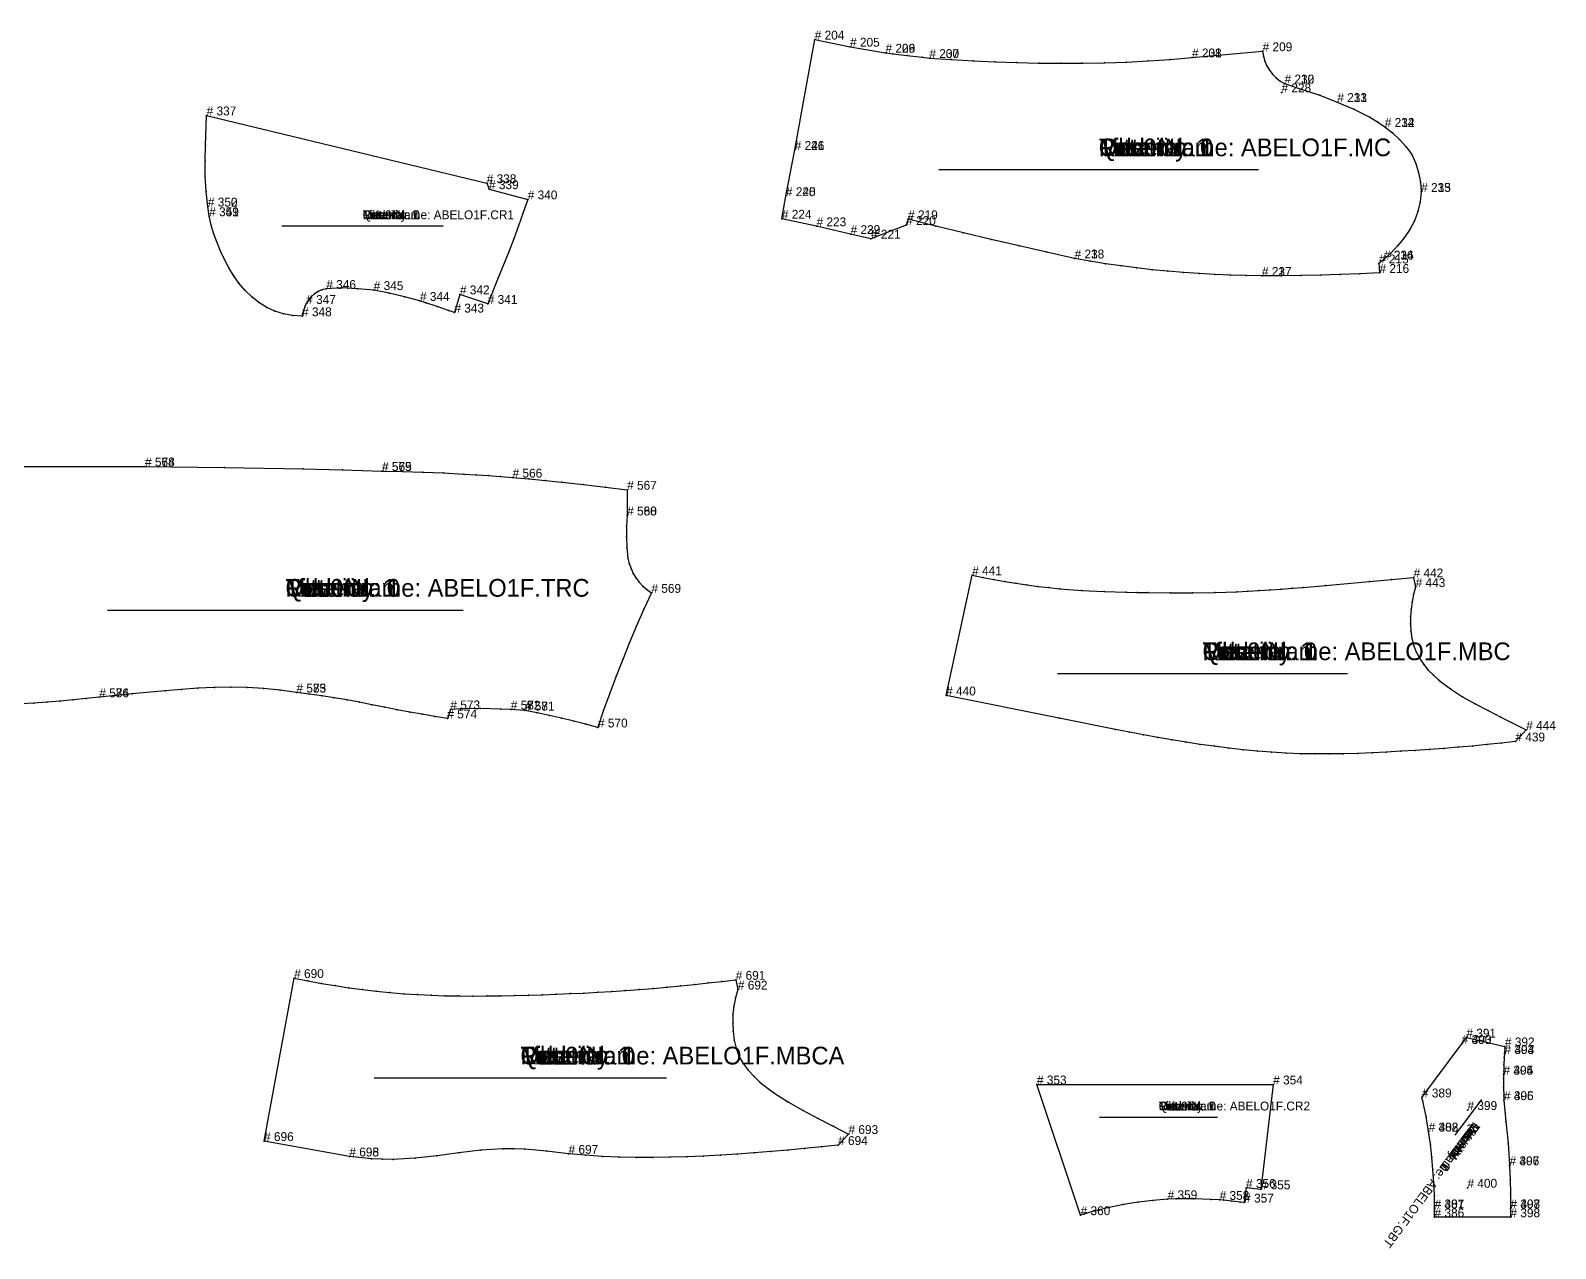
# Model space of a CAD drawing. Header units: metres. Extents: x 0 to 5103, y -3 to 3390.
# Drawn here: x 3283 to 5004, y 1906 to 3280 of the extents above; entities that cross this region are included whole.
import ezdxf

# ---------------------------------------------------------------- set-up
doc = ezdxf.new("R2010")
doc.units = ezdxf.units.M

# ---------------------------------------------------------------- blocks, each defined once
blk = doc.blocks.new('11')
at = {"layer": '1'}
blk.add_lwpolyline([(4168.3, 3269.6), (4208.2, 3261.5), (4248.2, 3254.7), (4256.4, 3253.6), (4272.6, 3251.6), (4289.4, 3249.7), (4297.7, 3248.7), (4322.4, 3247.1), (4347.1, 3245.7), (4371.8, 3244.5), (4396.5, 3243.7), (4421.2, 3243.1), (4445.9, 3242.8), (4470.7, 3242.8), (4495.4, 3243.2), (4520.1, 3244.1), (4544.7, 3245.5), (4569.4, 3247.2), (4594.1, 3249.4), (4673.8, 3256.4), (4674.7, 3250.7), (4676.4, 3245.3), (4678.6, 3240), (4681.5, 3235), (4685, 3230.4), (4689, 3226.3), (4693.6, 3222.8), (4698.6, 3220), (4718.5, 3213.2), (4738.5, 3206.7), (4758.1, 3199.1), (4776.6, 3191), (4794.7, 3182), (4803.3, 3176.7), (4811.7, 3171), (4820.2, 3164.2), (4828.2, 3156.7), (4835.7, 3148.7), (4842.1, 3139.8), (4846.7, 3129.9), (4849.8, 3119.4), (4851.9, 3108.7), (4852.7, 3097.7), (4851.6, 3086.4), (4849.1, 3075.6), (4845.1, 3065.2), (4839.8, 3055.2), (4833.6, 3045.9), (4826.5, 3037.1), (4818.9, 3028.9), (4810.7, 3021.3), (4805.1, 3017), (4805.7, 3006.3), (4783.6, 3005.3), (4761.5, 3004.5), (4739.4, 3003.9), (4717.3, 3003.4), (4695.1, 3003.1), (4673, 3002.9), (4655.3, 3003.3), (4637.6, 3003.8), (4619.9, 3004.6), (4602.2, 3005.6), (4584.5, 3006.8), (4566.9, 3008.3), (4549.2, 3009.9), (4531.6, 3011.9), (4514.1, 3014.1), (4496.6, 3016.7), (4479.1, 3019.5), (4461.6, 3022.6), (4430.2, 3029.6), (4398.9, 3036.8), (4367.5, 3044.1), (4336.2, 3051.5), (4304.9, 3059.1), (4273.7, 3066.8), (4271.5, 3060.3), (4231.8, 3044.9), (4208.8, 3050.1), (4170.4, 3058.9), (4131.2, 3067.4), (4135.8, 3092.9), (4145.7, 3145.1)], close=True, dxfattribs=at)
at = {"layer": '13'}
for p in [(4695.1, 3210), (4673, 3002.9)]:
    blk.add_point(p, dxfattribs=at)
at = {"layer": '2'}
for p in [(4168.3, 3269.6), (4208.2, 3261.5), (4248.2, 3254.7), (4673.8, 3256.4), (4297.7, 3248.7), (4594.1, 3249.4), (4698.6, 3220), (4758.1, 3199.1), (4811.7, 3171), (4145.7, 3145.1), (4135.8, 3092.9), (4852.7, 3097.7), (4131.2, 3067.4), (4273.7, 3066.8), (4170.4, 3058.9), (4208.8, 3050.1), (4271.5, 3060.3), (4231.8, 3044.9), (4461.6, 3022.6), (4805.1, 3017), (4810.7, 3021.3), (4673, 3002.9), (4805.7, 3006.3)]:
    blk.add_point(p, dxfattribs=at)
at = {"layer": '3'}
for p in [(4256.4, 3253.6), (4272.6, 3251.6), (4289.4, 3249.7), (4322.4, 3247.1), (4347.1, 3245.7), (4371.8, 3244.5), (4396.5, 3243.7), (4421.2, 3243.1), (4445.9, 3242.8), (4470.7, 3242.8), (4495.4, 3243.2), (4520.1, 3244.1), (4544.7, 3245.5), (4569.4, 3247.2), (4674.7, 3250.7), (4676.4, 3245.3), (4678.6, 3240), (4681.5, 3235), (4685, 3230.4), (4689, 3226.3), (4693.6, 3222.8), (4718.5, 3213.2), (4738.5, 3206.7), (4776.6, 3191), (4794.7, 3182), (4803.3, 3176.7), (4820.2, 3164.2), (4828.2, 3156.7), (4835.7, 3148.7), (4842.1, 3139.8), (4846.7, 3129.9), (4849.8, 3119.4), (4851.9, 3108.7), (4851.6, 3086.4), (4845.1, 3065.2), (4849.1, 3075.6), (4304.9, 3059.1), (4336.2, 3051.5), (4839.8, 3055.2), (4367.5, 3044.1), (4398.9, 3036.8), (4430.2, 3029.6), (4826.5, 3037.1), (4833.6, 3045.9), (4479.1, 3019.5), (4496.6, 3016.7), (4514.1, 3014.1), (4818.9, 3028.9), (4531.6, 3011.9), (4549.2, 3009.9), (4566.9, 3008.3), (4584.5, 3006.8), (4602.2, 3005.6), (4619.9, 3004.6), (4637.6, 3003.8), (4655.3, 3003.3), (4695.1, 3003.1), (4717.3, 3003.4), (4739.4, 3003.9), (4761.5, 3004.5), (4783.6, 3005.3)]:
    blk.add_point(p, dxfattribs=at)
at = {"layer": '4'}
for p in [(4248.2, 3254.7, 7.5), (4297.7, 3248.7, 7.5), (4594.1, 3249.4, 7.5), (4698.6, 3220, 7.5), (4758.1, 3199.1, 7.5), (4811.7, 3171, 7.5), (4145.7, 3145.1, 4.8), (4135.8, 3092.9, 5.1), (4852.7, 3097.7, 7.5), (4208.8, 3050.1, 5.1), (4461.6, 3022.6, 7.5), (4810.7, 3021.3, 7.5), (4673, 3002.9, 7.5)]:
    blk.add_point(p, dxfattribs=at)
at = {"layer": '7'}
blk.add_line((4308.4, 3122.9), (4669.2, 3122.9), dxfattribs=at)
at = {"layer": '84'}
blk.add_lwpolyline([(4168.3, 3269.6), (4208.2, 3261.5), (4248.2, 3254.7), (4256.4, 3253.6), (4272.6, 3251.6), (4289.4, 3249.7), (4297.7, 3248.7), (4322.4, 3247.1), (4347.1, 3245.7), (4371.8, 3244.5), (4396.5, 3243.7), (4421.2, 3243.1), (4445.9, 3242.8), (4470.7, 3242.8), (4495.4, 3243.2), (4520.1, 3244.1), (4544.7, 3245.5), (4569.4, 3247.2), (4594.1, 3249.4), (4673.8, 3256.4), (4674.7, 3250.7), (4676.4, 3245.3), (4678.6, 3240), (4681.5, 3235), (4685, 3230.4), (4689, 3226.3), (4693.6, 3222.8), (4698.6, 3220), (4718.5, 3213.2), (4738.5, 3206.7), (4758.1, 3199.1), (4776.6, 3191), (4794.7, 3182), (4803.3, 3176.7), (4811.7, 3171), (4820.2, 3164.2), (4828.2, 3156.7), (4835.7, 3148.7), (4842.1, 3139.8), (4846.7, 3129.9), (4849.8, 3119.4), (4851.9, 3108.7), (4852.7, 3097.7), (4851.6, 3086.4), (4849.1, 3075.6), (4845.1, 3065.2), (4839.8, 3055.2), (4833.6, 3045.9), (4826.5, 3037.1), (4818.9, 3028.9), (4810.7, 3021.3), (4805.1, 3017), (4805.7, 3006.3), (4783.6, 3005.3), (4761.5, 3004.5), (4739.4, 3003.9), (4717.3, 3003.4), (4695.1, 3003.1), (4673, 3002.9), (4655.3, 3003.3), (4637.6, 3003.8), (4619.9, 3004.6), (4602.2, 3005.6), (4584.5, 3006.8), (4566.9, 3008.3), (4549.2, 3009.9), (4531.6, 3011.9), (4514.1, 3014.1), (4496.6, 3016.7), (4479.1, 3019.5), (4461.6, 3022.6), (4430.2, 3029.6), (4398.9, 3036.8), (4367.5, 3044.1), (4336.2, 3051.5), (4304.9, 3059.1), (4273.7, 3066.8), (4271.5, 3060.3), (4231.8, 3044.9), (4208.8, 3050.1), (4170.4, 3058.9), (4131.2, 3067.4), (4135.8, 3092.9), (4145.7, 3145.1)], close=True, dxfattribs=at)
at = {"layer": '1'}
for s, height, p in [('# 229', 10, (4248.2, 3254.7)), ('# 230', 10, (4297.7, 3248.7)), ('# 231', 10, (4594.1, 3249.4)), ('# 232', 10, (4698.6, 3220)), ('# 233', 10, (4758.1, 3199.1)), ('# 234', 10, (4811.7, 3171)), ('# 241', 10, (4145.7, 3145.1)), ('Tilt: 0', 20, (4488.8, 3137.9)), ('Quantity: 1', 20, (4488.8, 3137.9)), ('Piece Name: ABELO1F.MC', 20, (4488.8, 3137.9)), ('Rotation: 0', 20, (4488.8, 3137.9)), ('Fold: N', 20, (4488.8, 3137.9)), ('Material: 1', 20, (4488.8, 3137.9)), ('# 240', 10, (4135.8, 3092.9)), ('# 235', 10, (4852.7, 3097.7)), ('# 239', 10, (4208.8, 3050.1)), ('# 238', 10, (4461.6, 3022.6)), ('# 236', 10, (4810.7, 3021.3)), ('# 237', 10, (4673, 3002.9))]:
    blk.add_text(s, height=height, dxfattribs=at).set_placement(p)
at = {"layer": '13'}
for s, p in [('# 228', (4695.1, 3210)), ('# 227', (4673, 3002.9))]:
    blk.add_text(s, height=10, dxfattribs=at).set_placement(p)
at = {"layer": '2'}
for s, p in [('# 204', (4168.3, 3269.6)), ('# 205', (4208.2, 3261.5)), ('# 206', (4248.2, 3254.7)), ('# 207', (4297.7, 3248.7)), ('# 208', (4594.1, 3249.4)), ('# 209', (4673.8, 3256.4)), ('# 210', (4698.6, 3220)), ('# 211', (4758.1, 3199.1)), ('# 212', (4811.7, 3171)), ('# 226', (4145.7, 3145.1)), ('# 225', (4135.8, 3092.9)), ('# 213', (4852.7, 3097.7)), ('# 224', (4131.2, 3067.4)), ('# 223', (4170.4, 3058.9)), ('# 220', (4271.5, 3060.3)), ('# 219', (4273.7, 3066.8)), ('# 222', (4208.8, 3050.1)), ('# 221', (4231.8, 3044.9)), ('# 218', (4461.6, 3022.6)), ('# 214', (4810.7, 3021.3)), ('# 217', (4673, 3002.9)), ('# 215', (4805.1, 3017)), ('# 216', (4805.7, 3006.3))]:
    blk.add_text(s, height=10, dxfattribs=at).set_placement(p)
blk = doc.blocks.new('20')
at = {"layer": '1'}
blk.add_lwpolyline([(3482, 3184), (3798.1, 3107.5), (3800.7, 3100.8), (3844.4, 3089.3), (3839.4, 3074.4), (3834.1, 3059.5), (3828.6, 3044.7), (3822.9, 3030), (3811.2, 3000.6), (3799.3, 2971.4), (3767.9, 2982.1), (3761.6, 2961.6), (3755.1, 2963.9), (3742.2, 2968.4), (3729.3, 2972.7), (3722.8, 2974.7), (3705.5, 2979.2), (3688.1, 2983.3), (3670.6, 2986.9), (3652.8, 2988.4), (3635, 2989.3), (3617.1, 2988.2), (3612.2, 2987.3), (3607.7, 2985.5), (3603.6, 2982.8), (3600, 2979.4), (3596.9, 2975.6), (3594.4, 2971.3), (3593.3, 2969.1), (3591.6, 2964.5), (3590.2, 2959.8), (3589.7, 2957.4), (3578.9, 2958.3), (3568.7, 2960.2), (3559, 2963.2), (3549.8, 2967.4), (3541.1, 2972.9), (3532.9, 2979.4), (3525.3, 2986.7), (3518.5, 2994.8), (3512.3, 3003.3), (3506.9, 3012.1), (3502, 3021.3), (3497.6, 3030.7), (3490.3, 3050.1), (3487.3, 3060.1), (3484.9, 3070.3), (3483.4, 3081.2), (3481.3, 3098.3), (3480.2, 3115.4), (3480.2, 3132.6), (3480.7, 3149.7)], close=True, dxfattribs=at)
at = {"layer": '2'}
for p in [(3482, 3184), (3798.1, 3107.5), (3800.7, 3100.8), (3483.4, 3081.2), (3844.4, 3089.3), (3484.9, 3070.3), (3617.1, 2988.2), (3670.6, 2986.9), (3767.9, 2982.1), (3594.4, 2971.3), (3722.8, 2974.7), (3761.6, 2961.6), (3799.3, 2971.4), (3589.7, 2957.4)]:
    blk.add_point(p, dxfattribs=at)
at = {"layer": '3'}
for p in [(3480.7, 3149.7), (3480.2, 3132.6), (3480.2, 3115.4), (3481.3, 3098.3), (3839.4, 3074.4), (3487.3, 3060.1), (3490.3, 3050.1), (3834.1, 3059.5), (3497.6, 3030.7), (3822.9, 3030), (3828.6, 3044.7), (3502, 3021.3), (3506.9, 3012.1), (3512.3, 3003.3), (3811.2, 3000.6), (3518.5, 2994.8), (3525.3, 2986.7), (3532.9, 2979.4), (3600, 2979.4), (3603.6, 2982.8), (3607.7, 2985.5), (3612.2, 2987.3), (3635, 2989.3), (3652.8, 2988.4), (3688.1, 2983.3), (3705.5, 2979.2), (3541.1, 2972.9), (3549.8, 2967.4), (3559, 2963.2), (3591.6, 2964.5), (3593.3, 2969.1), (3596.9, 2975.6), (3729.3, 2972.7), (3742.2, 2968.4), (3755.1, 2963.9), (3568.7, 2960.2), (3578.9, 2958.3), (3590.2, 2959.8)]:
    blk.add_point(p, dxfattribs=at)
at = {"layer": '4'}
for p in [(3483.4, 3081.2, 81.6), (3484.9, 3070.3, 7.4)]:
    blk.add_point(p, dxfattribs=at)
at = {"layer": '7'}
blk.add_line((3567, 3059.4), (3749.1, 3059.4), dxfattribs=at)
at = {"layer": '84'}
blk.add_lwpolyline([(3482, 3184), (3798.1, 3107.5), (3800.7, 3100.8), (3844.4, 3089.3), (3839.4, 3074.4), (3834.1, 3059.5), (3828.6, 3044.7), (3822.9, 3030), (3811.2, 3000.6), (3799.3, 2971.4), (3767.9, 2982.1), (3761.6, 2961.6), (3755.1, 2963.9), (3742.2, 2968.4), (3729.3, 2972.7), (3722.8, 2974.7), (3705.5, 2979.2), (3688.1, 2983.3), (3670.6, 2986.9), (3652.8, 2988.4), (3635, 2989.3), (3617.1, 2988.2), (3612.2, 2987.3), (3607.7, 2985.5), (3603.6, 2982.8), (3600, 2979.4), (3596.9, 2975.6), (3594.4, 2971.3), (3593.3, 2969.1), (3591.6, 2964.5), (3590.2, 2959.8), (3589.7, 2957.4), (3578.9, 2958.3), (3568.7, 2960.2), (3559, 2963.2), (3549.8, 2967.4), (3541.1, 2972.9), (3532.9, 2979.4), (3525.3, 2986.7), (3518.5, 2994.8), (3512.3, 3003.3), (3506.9, 3012.1), (3502, 3021.3), (3497.6, 3030.7), (3490.3, 3050.1), (3487.3, 3060.1), (3484.9, 3070.3), (3483.4, 3081.2), (3481.3, 3098.3), (3480.2, 3115.4), (3480.2, 3132.6), (3480.7, 3149.7)], close=True, dxfattribs=at)
at = {"layer": '1'}
for s, p in [('# 352', (3483.4, 3081.2)), ('# 351', (3484.9, 3070.3)), ('Tilt: 0', (3658, 3066.9)), ('Quantity: 1', (3658, 3066.9)), ('Piece Name: ABELO1F.CR1', (3658, 3066.9)), ('Rotation: 0', (3658, 3066.9)), ('Fold: N', (3658, 3066.9)), ('Material: 1', (3658, 3066.9))]:
    blk.add_text(s, height=10, dxfattribs=at).set_placement(p)
at = {"layer": '2'}
for s, p in [('# 337', (3482, 3184)), ('# 338', (3798.1, 3107.5)), ('# 339', (3800.7, 3100.8)), ('# 340', (3844.4, 3089.3)), ('# 350', (3483.4, 3081.2)), ('# 349', (3484.9, 3070.3)), ('# 346', (3617.1, 2988.2)), ('# 345', (3670.6, 2986.9)), ('# 347', (3594.4, 2971.3)), ('# 344', (3722.8, 2974.7)), ('# 342', (3767.9, 2982.1)), ('# 341', (3799.3, 2971.4)), ('# 348', (3589.7, 2957.4)), ('# 343', (3761.6, 2961.6))]:
    blk.add_text(s, height=10, dxfattribs=at).set_placement(p)
blk = doc.blocks.new('21')
at = {"layer": '1'}
blk.add_lwpolyline([(4419.1, 2090.8), (4685.7, 2090.8), (4671.7, 1972.4), (4655.1, 1974), (4653, 1957.5), (4648.4, 1958.1), (4639.2, 1959.1), (4629.9, 1960.1), (4625.3, 1960.5), (4615.5, 1961.1), (4596, 1961.7), (4576.4, 1961.6), (4566.6, 1961.3), (4549.9, 1960), (4533.4, 1958), (4516.9, 1955.4), (4500.6, 1952), (4484.4, 1948), (4468.4, 1943.3)], close=True, dxfattribs=at)
at = {"layer": '2'}
for p in [(4419.1, 2090.8), (4685.7, 2090.8), (4655.1, 1974), (4671.7, 1972.4), (4566.6, 1961.3), (4625.3, 1960.5), (4653, 1957.5), (4468.4, 1943.3)]:
    blk.add_point(p, dxfattribs=at)
at = {"layer": '3'}
for p in [(4484.4, 1948), (4500.6, 1952), (4516.9, 1955.4), (4533.4, 1958), (4549.9, 1960), (4576.4, 1961.6), (4596, 1961.7), (4615.5, 1961.1), (4629.9, 1960.1), (4639.2, 1959.1), (4648.4, 1958.1)]:
    blk.add_point(p, dxfattribs=at)
at = {"layer": '7'}
blk.add_line((4489.7, 2053.9), (4623, 2053.9), dxfattribs=at)
at = {"layer": '84'}
blk.add_lwpolyline([(4419.1, 2090.8), (4685.7, 2090.8), (4671.7, 1972.4), (4655.1, 1974), (4653, 1957.5), (4648.4, 1958.1), (4639.2, 1959.1), (4629.9, 1960.1), (4625.3, 1960.5), (4615.5, 1961.1), (4596, 1961.7), (4576.4, 1961.6), (4566.6, 1961.3), (4549.9, 1960), (4533.4, 1958), (4516.9, 1955.4), (4500.6, 1952), (4484.4, 1948), (4468.4, 1943.3)], close=True, dxfattribs=at)
at = {"layer": '1'}
for s in ['Tilt: 0', 'Quantity: 1', 'Piece Name: ABELO1F.CR2', 'Rotation: 0', 'Fold: N', 'Material: 1']:
    blk.add_text(s, height=10, dxfattribs=at).set_placement((4556.4, 2061.4))
at = {"layer": '2'}
for s, p in [('# 353', (4419.1, 2090.8)), ('# 354', (4685.7, 2090.8)), ('# 356', (4655.1, 1974)), ('# 355', (4671.7, 1972.4)), ('# 359', (4566.6, 1961.3)), ('# 358', (4625.3, 1960.5)), ('# 357', (4653, 1957.5)), ('# 360', (4468.4, 1943.3))]:
    blk.add_text(s, height=10, dxfattribs=at).set_placement(p)
blk = doc.blocks.new('23')
at = {"layer": '1'}
blk.add_lwpolyline([(4867.9, 1940.9), (4867.9, 1943.1), (4867.9, 1947.5), (4867.9, 1949.8), (4867.9, 1950.9), (4867.6, 1965.4), (4867, 1979.8), (4866, 1994.3), (4864.7, 2008.8), (4863.1, 2023.2), (4861.2, 2037.6), (4858.5, 2054.7), (4854.7, 2071.8), (4853.6, 2076.1), (4898.5, 2136.4), (4903.8, 2143.6), (4947.3, 2133.7), (4947.2, 2131.8), (4947, 2128), (4946.9, 2126.1), (4946.8, 2125.1), (4946.6, 2121.2), (4946.2, 2113.4), (4945.9, 2105.7), (4945.7, 2101.8), (4945.7, 2097), (4945.7, 2087.4), (4946, 2077.8), (4946.2, 2073.1), (4948.2, 2048.9), (4950.9, 2024.4), (4952.5, 1999.6), (4952.5, 1999.1), (4953, 1983.3), (4953.4, 1967.1), (4953.5, 1951), (4953.5, 1950.9), (4953.5, 1940.9)], close=True, dxfattribs=at)
at = {"layer": '13'}
for p in [(4905, 2061.9), (4905, 1974.2)]:
    blk.add_point(p, dxfattribs=at)
at = {"layer": '2'}
for p in [(4898.5, 2136.4), (4903.8, 2143.6), (4946.8, 2125.1), (4947.3, 2133.7), (4945.7, 2101.8), (4853.6, 2076.1), (4946.2, 2073.1), (4861.2, 2037.6), (4952.5, 1999.6), (4867.9, 1950.9), (4953.5, 1950.9), (4867.9, 1940.9), (4953.5, 1940.9)]:
    blk.add_point(p, dxfattribs=at)
at = {"layer": '3'}
for p in [(4946.6, 2121.2), (4946.9, 2126.1), (4947, 2128), (4947.2, 2131.8), (4945.9, 2105.7), (4946.2, 2113.4), (4945.7, 2097), (4945.7, 2087.4), (4854.7, 2071.8), (4946, 2077.8), (4858.5, 2054.7), (4948.2, 2048.9), (4863.1, 2023.2), (4950.9, 2024.4), (4864.7, 2008.8), (4952.5, 1999.1), (4866, 1994.3), (4867, 1979.8), (4953, 1983.3), (4867.6, 1965.4), (4953.4, 1967.1), (4867.9, 1949.8), (4867.9, 1947.5), (4953.5, 1951), (4867.9, 1943.1)]:
    blk.add_point(p, dxfattribs=at)
at = {"layer": '4'}
for p in [(4898.5, 2136.4, 3), (4946.8, 2125.1, 3), (4945.7, 2101.8, 3), (4946.2, 2073.1, 3), (4861.2, 2037.6, 3), (4952.5, 1999.6, 3), (4867.9, 1950.9, 3), (4953.5, 1951, 3)]:
    blk.add_point(p, dxfattribs=at)
at = {"layer": '7'}
blk.add_line((4920.7, 2073.6), (4890.9, 2033.6), dxfattribs=at)
at = {"layer": '84'}
blk.add_lwpolyline([(4867.9, 1940.9), (4867.9, 1943.1), (4867.9, 1947.5), (4867.9, 1949.8), (4867.9, 1950.9), (4867.6, 1965.4), (4867, 1979.8), (4866, 1994.3), (4864.7, 2008.8), (4863.1, 2023.2), (4861.2, 2037.6), (4858.5, 2054.7), (4854.7, 2071.8), (4853.6, 2076.1), (4898.5, 2136.4), (4903.8, 2143.6), (4947.3, 2133.7), (4947.2, 2131.8), (4947, 2128), (4946.9, 2126.1), (4946.8, 2125.1), (4946.6, 2121.2), (4946.2, 2113.4), (4945.9, 2105.7), (4945.7, 2101.8), (4945.7, 2097), (4945.7, 2087.4), (4946, 2077.8), (4946.2, 2073.1), (4948.2, 2048.9), (4950.9, 2024.4), (4952.5, 1999.6), (4952.5, 1999.1), (4953, 1983.3), (4953.4, 1967.1), (4953.5, 1951), (4953.5, 1950.9), (4953.5, 1940.9)], close=True, dxfattribs=at)
at = {"layer": '1'}
for s, p in [('# 403', (4898.5, 2136.4)), ('# 404', (4946.8, 2125.1)), ('# 405', (4945.7, 2101.8)), ('# 406', (4946.2, 2073.1)), ('# 402', (4861.2, 2037.6)), ('# 407', (4952.5, 1999.6)), ('# 401', (4867.9, 1950.9)), ('# 408', (4953.5, 1951))]:
    blk.add_text(s, height=10, dxfattribs=at).set_placement(p)
for s in ['Piece Name: ABELO1F.GBT', 'Rotation: 0', 'Material: 1', 'Fold: N', 'Quantity: 1', 'Tilt: 0']:
    blk.add_text(s, height=10, rotation=233.331, dxfattribs=at).set_placement((4911.8, 2049.1))
at = {"layer": '13'}
for s, p in [('# 399', (4905, 2061.9)), ('# 400', (4905, 1974.2))]:
    blk.add_text(s, height=10, dxfattribs=at).set_placement(p)
at = {"layer": '2'}
for s, p in [('# 391', (4903.8, 2143.6)), ('# 390', (4898.5, 2136.4)), ('# 393', (4946.8, 2125.1)), ('# 392', (4947.3, 2133.7)), ('# 394', (4945.7, 2101.8)), ('# 389', (4853.6, 2076.1)), ('# 395', (4946.2, 2073.1)), ('# 388', (4861.2, 2037.6)), ('# 396', (4952.5, 1999.6)), ('# 387', (4867.9, 1950.9)), ('# 386', (4867.9, 1940.9)), ('# 397', (4953.5, 1950.9)), ('# 398', (4953.5, 1940.9))]:
    blk.add_text(s, height=10, dxfattribs=at).set_placement(p)
blk = doc.blocks.new('26')
at = {"layer": '1'}
blk.add_lwpolyline([(4959.1, 2477.7), (4943, 2475.8), (4926.9, 2474.1), (4910.7, 2472.5), (4894.5, 2471.1), (4878.4, 2469.8), (4862.2, 2468.6), (4846, 2467.5), (4829.8, 2466.6), (4813.6, 2465.7), (4797.4, 2464.9), (4781.2, 2464.3), (4765, 2463.8), (4748.8, 2463.6), (4732.6, 2463.6), (4716.4, 2463.9), (4700.2, 2464.5), (4684, 2465.5), (4667.9, 2466.7), (4651.7, 2468.3), (4635.6, 2470.1), (4619.5, 2472.2), (4603.5, 2474.4), (4587.5, 2476.9), (4571.5, 2479.5), (4555.5, 2482.2), (4539.5, 2485.1), (4523.6, 2488.1), (4507.7, 2491.1), (4444.1, 2503.8), (4316.6, 2529.6), (4346, 2665.3), (4358.3, 2662.8), (4370.6, 2660.5), (4383, 2658.3), (4395.4, 2656.2), (4407.8, 2654.4), (4420.2, 2652.7), (4432.6, 2651.3), (4445, 2650), (4469.9, 2648.1), (4494.9, 2646.9), (4519.8, 2646.1), (4532.3, 2645.9), (4544.8, 2645.7), (4569.8, 2645.5), (4594.8, 2645.4), (4619.8, 2645.8), (4644.7, 2646.6), (4657.2, 2647.1), (4669.7, 2647.9), (4682.2, 2648.7), (4694.7, 2649.6), (4707.2, 2650.5), (4719.7, 2651.5), (4744.6, 2653.7), (4794.4, 2658), (4819.3, 2660.3), (4844.2, 2662.8), (4846.5, 2651.9), (4844.2, 2643.6), (4842.5, 2635.4), (4841.3, 2627), (4840.7, 2618.7), (4840.6, 2610.5), (4841, 2602.2), (4842.2, 2594.1), (4844.2, 2586.2), (4847.2, 2578.7), (4851, 2571.5), (4855.6, 2564.7), (4860.7, 2558.3), (4866.5, 2552.4), (4872.6, 2546.9), (4885.7, 2537), (4899.5, 2528.2), (4913.7, 2520.1), (4928.2, 2512.5), (4942.8, 2505.1), (4971.3, 2490.7)], close=True, dxfattribs=at)
at = {"layer": '2'}
for p in [(4346, 2665.3), (4844.2, 2662.8), (4846.5, 2651.9), (4316.6, 2529.6), (4971.3, 2490.7), (4959.1, 2477.7)]:
    blk.add_point(p, dxfattribs=at)
at = {"layer": '3'}
for p in [(4358.3, 2662.8), (4370.6, 2660.5), (4383, 2658.3), (4395.4, 2656.2), (4407.8, 2654.4), (4420.2, 2652.7), (4432.6, 2651.3), (4719.7, 2651.5), (4744.6, 2653.7), (4794.4, 2658), (4819.3, 2660.3), (4445, 2650), (4469.9, 2648.1), (4494.9, 2646.9), (4519.8, 2646.1), (4532.3, 2645.9), (4544.8, 2645.7), (4569.8, 2645.5), (4594.8, 2645.4), (4619.8, 2645.8), (4644.7, 2646.6), (4657.2, 2647.1), (4669.7, 2647.9), (4682.2, 2648.7), (4694.7, 2649.6), (4707.2, 2650.5), (4842.5, 2635.4), (4844.2, 2643.6), (4840.7, 2618.7), (4841.3, 2627), (4840.6, 2610.5), (4841, 2602.2), (4842.2, 2594.1), (4844.2, 2586.2), (4847.2, 2578.7), (4851, 2571.5), (4855.6, 2564.7), (4860.7, 2558.3), (4866.5, 2552.4), (4872.6, 2546.9), (4885.7, 2537), (4899.5, 2528.2), (4913.7, 2520.1), (4444.1, 2503.8), (4928.2, 2512.5), (4942.8, 2505.1), (4507.7, 2491.1), (4523.6, 2488.1), (4539.5, 2485.1), (4555.5, 2482.2), (4571.5, 2479.5), (4587.5, 2476.9), (4603.5, 2474.4), (4619.5, 2472.2), (4635.6, 2470.1), (4651.7, 2468.3), (4667.9, 2466.7), (4684, 2465.5), (4700.2, 2464.5), (4716.4, 2463.9), (4732.6, 2463.6), (4748.8, 2463.6), (4765, 2463.8), (4781.2, 2464.3), (4797.4, 2464.9), (4813.6, 2465.7), (4829.8, 2466.6), (4846, 2467.5), (4862.2, 2468.6), (4878.4, 2469.8), (4894.5, 2471.1), (4910.7, 2472.5), (4926.9, 2474.1), (4943, 2475.8)]:
    blk.add_point(p, dxfattribs=at)
at = {"layer": '7'}
blk.add_line((4442.2, 2554.4), (4769.6, 2554.4), dxfattribs=at)
at = {"layer": '84'}
blk.add_lwpolyline([(4959.1, 2477.7), (4943, 2475.8), (4926.9, 2474.1), (4910.7, 2472.5), (4894.5, 2471.1), (4878.4, 2469.8), (4862.2, 2468.6), (4846, 2467.5), (4829.8, 2466.6), (4813.6, 2465.7), (4797.4, 2464.9), (4781.2, 2464.3), (4765, 2463.8), (4748.8, 2463.6), (4732.6, 2463.6), (4716.4, 2463.9), (4700.2, 2464.5), (4684, 2465.5), (4667.9, 2466.7), (4651.7, 2468.3), (4635.6, 2470.1), (4619.5, 2472.2), (4603.5, 2474.4), (4587.5, 2476.9), (4571.5, 2479.5), (4555.5, 2482.2), (4539.5, 2485.1), (4523.6, 2488.1), (4507.7, 2491.1), (4444.1, 2503.8), (4316.6, 2529.6), (4346, 2665.3), (4358.3, 2662.8), (4370.6, 2660.5), (4383, 2658.3), (4395.4, 2656.2), (4407.8, 2654.4), (4420.2, 2652.7), (4432.6, 2651.3), (4445, 2650), (4469.9, 2648.1), (4494.9, 2646.9), (4519.8, 2646.1), (4532.3, 2645.9), (4544.8, 2645.7), (4569.8, 2645.5), (4594.8, 2645.4), (4619.8, 2645.8), (4644.7, 2646.6), (4657.2, 2647.1), (4669.7, 2647.9), (4682.2, 2648.7), (4694.7, 2649.6), (4707.2, 2650.5), (4719.7, 2651.5), (4744.6, 2653.7), (4794.4, 2658), (4819.3, 2660.3), (4844.2, 2662.8), (4846.5, 2651.9), (4844.2, 2643.6), (4842.5, 2635.4), (4841.3, 2627), (4840.7, 2618.7), (4840.6, 2610.5), (4841, 2602.2), (4842.2, 2594.1), (4844.2, 2586.2), (4847.2, 2578.7), (4851, 2571.5), (4855.6, 2564.7), (4860.7, 2558.3), (4866.5, 2552.4), (4872.6, 2546.9), (4885.7, 2537), (4899.5, 2528.2), (4913.7, 2520.1), (4928.2, 2512.5), (4942.8, 2505.1), (4971.3, 2490.7)], close=True, dxfattribs=at)
at = {"layer": '1'}
for s in ['Tilt: 0', 'Quantity: 1', 'Piece Name: ABELO1F.MBC', 'Rotation: 0', 'Fold: N', 'Material: 1']:
    blk.add_text(s, height=20, dxfattribs=at).set_placement((4605.9, 2569.4))
at = {"layer": '2'}
for s, p in [('# 441', (4346, 2665.3)), ('# 442', (4844.2, 2662.8)), ('# 443', (4846.5, 2651.9)), ('# 440', (4316.6, 2529.6)), ('# 444', (4971.3, 2490.7)), ('# 439', (4959.1, 2477.7))]:
    blk.add_text(s, height=10, dxfattribs=at).set_placement(p)
blk = doc.blocks.new('33')
at = {"layer": '1'}
blk.add_lwpolyline([(3181, 2788), (3412.5, 2788), (3501.7, 2786.6), (3590.9, 2785.2), (3635.3, 2784.1), (3679.8, 2782.8), (3680, 2782.8), (3703.1, 2782.4), (3726.2, 2781.6), (3749.3, 2780.7), (3772.4, 2779.4), (3786.2, 2778.5), (3799.9, 2777.6), (3813.6, 2776.6), (3827.3, 2775.4), (3845.8, 2773.8), (3864.4, 2772), (3882.9, 2770.2), (3907.5, 2767.5), (3932, 2764.7), (3956.6, 2761.7), (3956.6, 2732.7), (3955.9, 2720.6), (3955.8, 2708.5), (3956.1, 2696.4), (3957.5, 2684.4), (3959, 2678.5), (3961, 2672.7), (3963.5, 2667.2), (3966.6, 2662), (3970.1, 2657.3), (3974.2, 2653), (3978.8, 2649), (3984, 2645.4), (3975.3, 2626.9), (3967.1, 2608.2), (3959.3, 2589.3), (3951.8, 2570.3), (3944.2, 2551.3), (3936.9, 2532.2), (3930.1, 2513), (3923.7, 2493.5), (3910, 2497.2), (3896.4, 2500.7), (3882.7, 2504), (3868.9, 2507.1), (3855.1, 2509.9), (3841.2, 2512.6), (3825.3, 2513.7), (3814, 2514.3), (3791.2, 2514.8), (3768.5, 2514.4), (3757.1, 2513.9), (3753.7, 2503.7), (3739.5, 2506), (3725.3, 2508.3), (3711.2, 2510.8), (3697, 2513.4), (3682.8, 2516.2), (3668.6, 2519.1), (3654.4, 2521.9), (3640.2, 2524.6), (3626.1, 2527), (3611.9, 2529.1), (3597.6, 2531), (3583.4, 2532.8), (3564.9, 2535.4), (3546.3, 2537.4), (3527.8, 2538.7), (3509.2, 2539.1), (3490.7, 2538.7), (3472.1, 2537.7), (3453.6, 2536.3), (3435.1, 2534.7), (3398, 2531.3), (3379.4, 2529.5), (3360.9, 2527.5), (3346.2, 2526), (3331.4, 2524.6), (3316.6, 2523.3), (3301.8, 2522.1), (3287, 2521), (3272.3, 2520)], dxfattribs=at)
at = {"layer": '2'}
for p in [(3412.5, 2788), (3680, 2782.8), (3827.3, 2775.4), (3956.6, 2761.7), (3956.6, 2732.7), (3984, 2645.4), (3583.4, 2532.8), (3360.9, 2527.5), (3757.1, 2513.9), (3825.3, 2513.7), (3753.7, 2503.7), (3841.2, 2512.6), (3923.7, 2493.5)]:
    blk.add_point(p, dxfattribs=at)
at = {"layer": '3'}
for p in [(3501.7, 2786.6), (3590.9, 2785.2), (3635.3, 2784.1), (3679.8, 2782.8), (3703.1, 2782.4), (3726.2, 2781.6), (3749.3, 2780.7), (3772.4, 2779.4), (3786.2, 2778.5), (3799.9, 2777.6), (3813.6, 2776.6), (3845.8, 2773.8), (3864.4, 2772), (3882.9, 2770.2), (3907.5, 2767.5), (3932, 2764.7), (3955.9, 2720.6), (3955.8, 2708.5), (3956.1, 2696.4), (3957.5, 2684.4), (3959, 2678.5), (3961, 2672.7), (3963.5, 2667.2), (3966.6, 2662), (3970.1, 2657.3), (3974.2, 2653), (3978.8, 2649), (3975.3, 2626.9), (3967.1, 2608.2), (3959.3, 2589.3), (3951.8, 2570.3), (3944.2, 2551.3), (3398, 2531.3), (3435.1, 2534.7), (3453.6, 2536.3), (3472.1, 2537.7), (3490.7, 2538.7), (3509.2, 2539.1), (3527.8, 2538.7), (3546.3, 2537.4), (3564.9, 2535.4), (3597.6, 2531), (3936.9, 2532.2), (3287, 2521), (3301.8, 2522.1), (3316.6, 2523.3), (3331.4, 2524.6), (3346.2, 2526), (3379.4, 2529.5), (3611.9, 2529.1), (3626.1, 2527), (3640.2, 2524.6), (3654.4, 2521.9), (3668.6, 2519.1), (3682.8, 2516.2), (3697, 2513.4), (3768.5, 2514.4), (3791.2, 2514.8), (3814, 2514.3), (3930.1, 2513), (3711.2, 2510.8), (3725.3, 2508.3), (3739.5, 2506), (3855.1, 2509.9), (3868.9, 2507.1), (3882.7, 2504), (3896.4, 2500.7), (3910, 2497.2)]:
    blk.add_point(p, dxfattribs=at)
at = {"layer": '4'}
for p in [(3412.5, 2788, 7.5), (3679.8, 2782.8, 7.5), (3956.6, 2732.7, 7.5), (3583.4, 2532.8, 7.5), (3360.9, 2527.5, 7.5), (3825.3, 2513.7, 7.5), (3841.2, 2512.6, 7.5)]:
    blk.add_point(p, dxfattribs=at)
at = {"layer": '7'}
blk.add_line((3370.2, 2626), (3771.6, 2626), dxfattribs=at)
at = {"layer": '84'}
blk.add_lwpolyline([(3181, 2788), (3412.5, 2788), (3501.7, 2786.6), (3590.9, 2785.2), (3635.3, 2784.1), (3679.8, 2782.8), (3680, 2782.8), (3703.1, 2782.4), (3726.2, 2781.6), (3749.3, 2780.7), (3772.4, 2779.4), (3786.2, 2778.5), (3799.9, 2777.6), (3813.6, 2776.6), (3827.3, 2775.4), (3845.8, 2773.8), (3864.4, 2772), (3882.9, 2770.2), (3907.5, 2767.5), (3932, 2764.7), (3956.6, 2761.7), (3956.6, 2732.7), (3955.9, 2720.6), (3955.8, 2708.5), (3956.1, 2696.4), (3957.5, 2684.4), (3959, 2678.5), (3961, 2672.7), (3963.5, 2667.2), (3966.6, 2662), (3970.1, 2657.3), (3974.2, 2653), (3978.8, 2649), (3984, 2645.4), (3975.3, 2626.9), (3967.1, 2608.2), (3959.3, 2589.3), (3951.8, 2570.3), (3944.2, 2551.3), (3936.9, 2532.2), (3930.1, 2513), (3923.7, 2493.5), (3910, 2497.2), (3896.4, 2500.7), (3882.7, 2504), (3868.9, 2507.1), (3855.1, 2509.9), (3841.2, 2512.6), (3825.3, 2513.7), (3814, 2514.3), (3791.2, 2514.8), (3768.5, 2514.4), (3757.1, 2513.9), (3753.7, 2503.7), (3739.5, 2506), (3725.3, 2508.3), (3711.2, 2510.8), (3697, 2513.4), (3682.8, 2516.2), (3668.6, 2519.1), (3654.4, 2521.9), (3640.2, 2524.6), (3626.1, 2527), (3611.9, 2529.1), (3597.6, 2531), (3583.4, 2532.8), (3564.9, 2535.4), (3546.3, 2537.4), (3527.8, 2538.7), (3509.2, 2539.1), (3490.7, 2538.7), (3472.1, 2537.7), (3453.6, 2536.3), (3435.1, 2534.7), (3398, 2531.3), (3379.4, 2529.5), (3360.9, 2527.5), (3346.2, 2526), (3331.4, 2524.6), (3316.6, 2523.3), (3301.8, 2522.1), (3287, 2521), (3272.3, 2520)], dxfattribs=at)
at = {"layer": '1'}
for s, height, p in [('# 578', 10, (3412.5, 2788)), ('# 579', 10, (3679.8, 2782.8)), ('# 580', 10, (3956.6, 2732.7)), ('Tilt: 0', 20, (3570.9, 2641)), ('Quantity: 1', 20, (3570.9, 2641)), ('Piece Name: ABELO1F.TRC', 20, (3570.9, 2641)), ('Rotation: 0', 20, (3570.9, 2641)), ('Fold: N', 20, (3570.9, 2641)), ('Material: 1', 20, (3570.9, 2641)), ('# 584', 10, (3360.9, 2527.5)), ('# 583', 10, (3583.4, 2532.8)), ('# 582', 10, (3825.3, 2513.7)), ('# 581', 10, (3841.2, 2512.6))]:
    blk.add_text(s, height=height, dxfattribs=at).set_placement(p)
at = {"layer": '2'}
for s, p in [('# 564', (3412.5, 2788)), ('# 565', (3680, 2782.8)), ('# 566', (3827.3, 2775.4)), ('# 567', (3956.6, 2761.7)), ('# 568', (3956.6, 2732.7)), ('# 569', (3984, 2645.4)), ('# 576', (3360.9, 2527.5)), ('# 575', (3583.4, 2532.8)), ('# 574', (3753.7, 2503.7)), ('# 573', (3757.1, 2513.9)), ('# 572', (3825.3, 2513.7)), ('# 571', (3841.2, 2512.6)), ('# 570', (3923.7, 2493.5))]:
    blk.add_text(s, height=10, dxfattribs=at).set_placement(p)
blk = doc.blocks.new('39')
at = {"layer": '1'}
blk.add_lwpolyline([(3580.8, 2210.8), (3596.2, 2207.7), (3611.6, 2204.8), (3627, 2202.2), (3642.5, 2199.9), (3657.9, 2197.7), (3673.4, 2195.9), (3688.9, 2194.3), (3704.5, 2193.1), (3720.1, 2192.1), (3735.7, 2191.3), (3751.3, 2190.8), (3767, 2190.6), (3782.6, 2190.5), (3798.3, 2190.6), (3814, 2190.8), (3829.6, 2191.1), (3845.3, 2191.5), (3860.9, 2191.9), (3876.6, 2192.5), (3892.2, 2193.2), (3907.8, 2193.9), (3923.4, 2194.8), (3939, 2195.7), (3954.6, 2196.7), (3970.2, 2197.9), (3985.8, 2199.1), (4001.4, 2200.5), (4016.9, 2202), (4032.5, 2203.5), (4048, 2205.2), (4063.6, 2207), (4079.1, 2208.8), (4081.6, 2197.8), (4078.9, 2188.4), (4077.1, 2178.9), (4076, 2169.5), (4075.7, 2159.9), (4076.1, 2150.3), (4077.3, 2140.8), (4079.5, 2131.5), (4082.8, 2122.6), (4087.5, 2114.3), (4093.3, 2106.7), (4099.8, 2099.6), (4106.9, 2093), (4122.3, 2081.1), (4138.6, 2070.6), (4155.3, 2061.3), (4172.2, 2052.4), (4189.3, 2043.5), (4206.4, 2034.8), (4194.7, 2022.4), (4175.8, 2020.3), (4156.8, 2018.4), (4137.9, 2016.6), (4118.9, 2015), (4099.9, 2013.5), (4080.9, 2012.1), (4061.8, 2010.9), (4042.8, 2009.9), (4023.8, 2009.2), (4004.7, 2008.6), (3985.7, 2008.4), (3966.6, 2008.4), (3947.6, 2008.8), (3928.5, 2009.5), (3909.5, 2010.8), (3890.5, 2012.5), (3865.8, 2015.4), (3841.1, 2017.6), (3828.7, 2018.1), (3816.3, 2018), (3791.5, 2016.5), (3766.8, 2013.6), (3742.1, 2010.2), (3717.4, 2007.5), (3692.7, 2006.2), (3680.3, 2006.3), (3667.9, 2006.9), (3643.1, 2009.5), (3546.8, 2026.9)], close=True, dxfattribs=at)
at = {"layer": '2'}
for p in [(3580.8, 2210.8), (4079.1, 2208.8), (4081.6, 2197.8), (4206.4, 2034.8), (3546.8, 2026.9), (4194.7, 2022.4), (3643.1, 2009.5)]:
    blk.add_point(p, dxfattribs=at)
at = {"layer": '3'}
for p in [(3596.2, 2207.7), (3611.6, 2204.8), (4032.5, 2203.5), (4048, 2205.2), (4063.6, 2207), (3627, 2202.2), (3642.5, 2199.9), (3657.9, 2197.7), (3673.4, 2195.9), (3688.9, 2194.3), (3704.5, 2193.1), (3720.1, 2192.1), (3735.7, 2191.3), (3751.3, 2190.8), (3767, 2190.6), (3782.6, 2190.5), (3798.3, 2190.6), (3814, 2190.8), (3829.6, 2191.1), (3845.3, 2191.5), (3860.9, 2191.9), (3876.6, 2192.5), (3892.2, 2193.2), (3907.8, 2193.9), (3923.4, 2194.8), (3939, 2195.7), (3954.6, 2196.7), (3970.2, 2197.9), (3985.8, 2199.1), (4001.4, 2200.5), (4016.9, 2202), (4078.9, 2188.4), (4076, 2169.5), (4077.1, 2178.9), (4075.7, 2159.9), (4076.1, 2150.3), (4077.3, 2140.8), (4079.5, 2131.5), (4082.8, 2122.6), (4087.5, 2114.3), (4093.3, 2106.7), (4099.8, 2099.6), (4106.9, 2093), (4122.3, 2081.1), (4138.6, 2070.6), (4155.3, 2061.3), (4172.2, 2052.4), (4189.3, 2043.5), (3791.5, 2016.5), (3816.3, 2018), (3828.7, 2018.1), (3841.1, 2017.6), (3865.8, 2015.4), (4118.9, 2015), (4137.9, 2016.6), (4156.8, 2018.4), (4175.8, 2020.3), (3667.9, 2006.9), (3680.3, 2006.3), (3692.7, 2006.2), (3717.4, 2007.5), (3742.1, 2010.2), (3766.8, 2013.6), (3890.5, 2012.5), (3909.5, 2010.8), (3928.5, 2009.5), (3947.6, 2008.8), (3966.6, 2008.4), (3985.7, 2008.4), (4004.7, 2008.6), (4023.8, 2009.2), (4042.8, 2009.9), (4061.8, 2010.9), (4080.9, 2012.1), (4099.9, 2013.5)]:
    blk.add_point(p, dxfattribs=at)
at = {"layer": '4'}
for p in [(3643.1, 2009.5, 7.5), (3890.5, 2012.5, 7.5)]:
    blk.add_point(p, dxfattribs=at)
at = {"layer": '7'}
blk.add_line((3671.2, 2098.3), (4001, 2098.3), dxfattribs=at)
at = {"layer": '84'}
blk.add_lwpolyline([(3580.8, 2210.8), (3596.2, 2207.7), (3611.6, 2204.8), (3627, 2202.2), (3642.5, 2199.9), (3657.9, 2197.7), (3673.4, 2195.9), (3688.9, 2194.3), (3704.5, 2193.1), (3720.1, 2192.1), (3735.7, 2191.3), (3751.3, 2190.8), (3767, 2190.6), (3782.6, 2190.5), (3798.3, 2190.6), (3814, 2190.8), (3829.6, 2191.1), (3845.3, 2191.5), (3860.9, 2191.9), (3876.6, 2192.5), (3892.2, 2193.2), (3907.8, 2193.9), (3923.4, 2194.8), (3939, 2195.7), (3954.6, 2196.7), (3970.2, 2197.9), (3985.8, 2199.1), (4001.4, 2200.5), (4016.9, 2202), (4032.5, 2203.5), (4048, 2205.2), (4063.6, 2207), (4079.1, 2208.8), (4081.6, 2197.8), (4078.9, 2188.4), (4077.1, 2178.9), (4076, 2169.5), (4075.7, 2159.9), (4076.1, 2150.3), (4077.3, 2140.8), (4079.5, 2131.5), (4082.8, 2122.6), (4087.5, 2114.3), (4093.3, 2106.7), (4099.8, 2099.6), (4106.9, 2093), (4122.3, 2081.1), (4138.6, 2070.6), (4155.3, 2061.3), (4172.2, 2052.4), (4189.3, 2043.5), (4206.4, 2034.8), (4194.7, 2022.4), (4175.8, 2020.3), (4156.8, 2018.4), (4137.9, 2016.6), (4118.9, 2015), (4099.9, 2013.5), (4080.9, 2012.1), (4061.8, 2010.9), (4042.8, 2009.9), (4023.8, 2009.2), (4004.7, 2008.6), (3985.7, 2008.4), (3966.6, 2008.4), (3947.6, 2008.8), (3928.5, 2009.5), (3909.5, 2010.8), (3890.5, 2012.5), (3865.8, 2015.4), (3841.1, 2017.6), (3828.7, 2018.1), (3816.3, 2018), (3791.5, 2016.5), (3766.8, 2013.6), (3742.1, 2010.2), (3717.4, 2007.5), (3692.7, 2006.2), (3680.3, 2006.3), (3667.9, 2006.9), (3643.1, 2009.5), (3546.8, 2026.9)], close=True, dxfattribs=at)
at = {"layer": '1'}
for s, height, p in [('Tilt: 0', 20, (3836.1, 2113.3)), ('Quantity: 1', 20, (3836.1, 2113.3)), ('Piece Name: ABELO1F.MBCA', 20, (3836.1, 2113.3)), ('Rotation: 0', 20, (3836.1, 2113.3)), ('Fold: N', 20, (3836.1, 2113.3)), ('Material: 1', 20, (3836.1, 2113.3)), ('# 698', 10, (3643.1, 2009.5)), ('# 697', 10, (3890.5, 2012.5))]:
    blk.add_text(s, height=height, dxfattribs=at).set_placement(p)
at = {"layer": '2'}
for s, p in [('# 690', (3580.8, 2210.8)), ('# 691', (4079.1, 2208.8)), ('# 692', (4081.6, 2197.8)), ('# 696', (3546.8, 2026.9)), ('# 694', (4194.7, 2022.4)), ('# 693', (4206.4, 2034.8)), ('# 695', (3643.1, 2009.5))]:
    blk.add_text(s, height=10, dxfattribs=at).set_placement(p)

msp = doc.modelspace()

# ---------------------------------------------------------------- block references
at = {"layer": '1'}
for name in ['11', '20', '33', '26', '39', '23', '21']:
    msp.add_blockref(name, (0, 0), dxfattribs=at)

doc.saveas('drawing.dxf')
